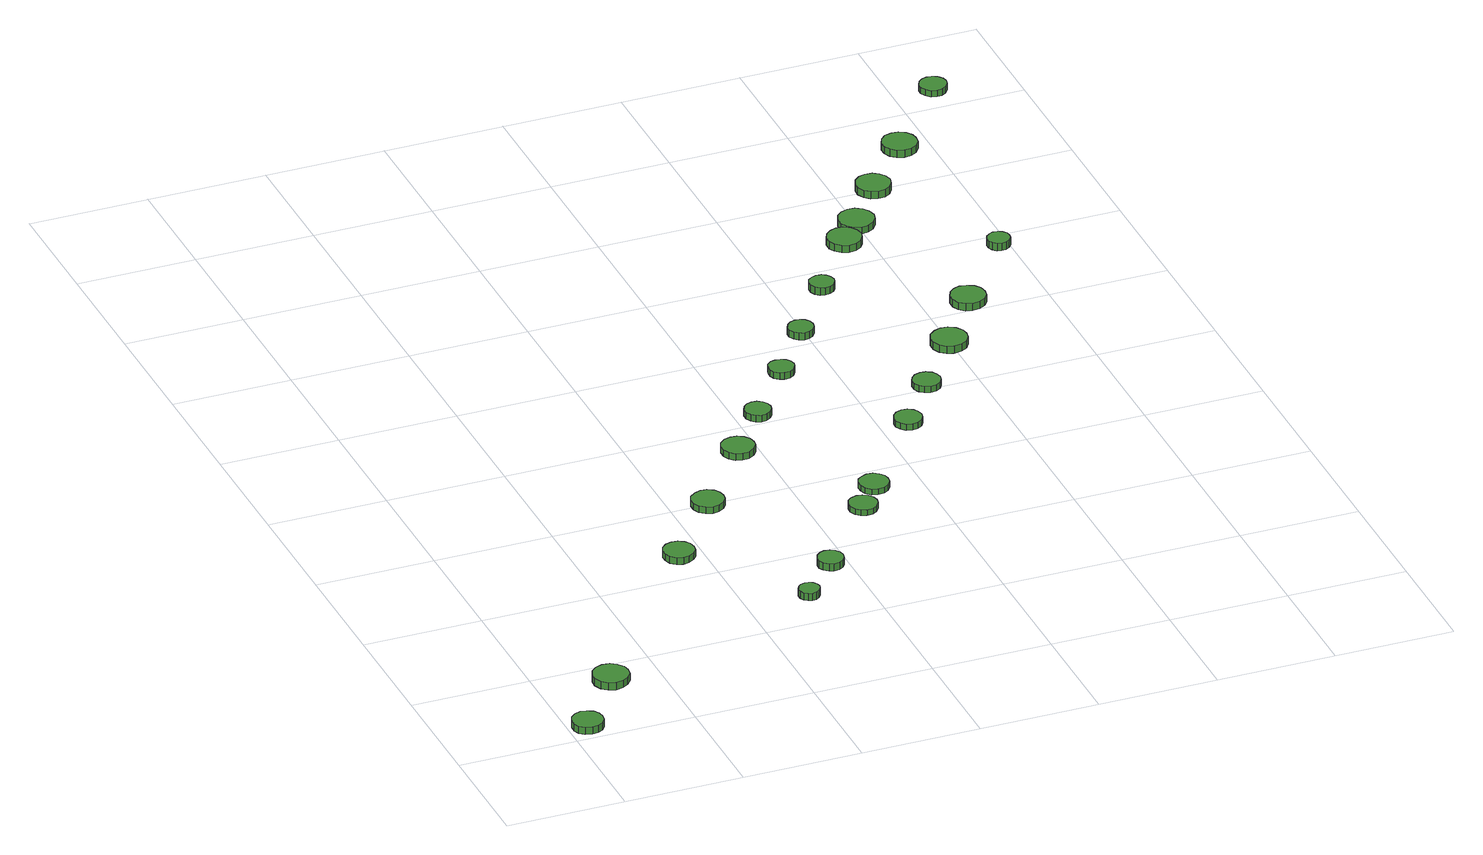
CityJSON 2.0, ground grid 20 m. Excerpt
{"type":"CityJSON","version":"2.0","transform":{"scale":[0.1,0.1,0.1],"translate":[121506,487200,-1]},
"CityObjects":{
"tree1":{"type":"SolitaryVegetationObject","attributes":{"function":"something"},"geometry":[{"type":"MultiSurface","lod":"1","boundaries":[[[0,1,2,3,4,5,6,7,8,9,10,11,12,13,14]],[[15,16,17,18,19,20,21,22,23,24,25,26,27,28,29]],[[0,29,28,1]],[[1,28,27,2]],[[2,27,26,3]],[[3,26,25,4]],[[4,25,24,5]],[[5,24,23,6]],[[6,23,22,7]],[[7,22,21,8]],[[8,21,20,9]],[[9,20,19,10]],[[10,19,18,11]],[[11,18,17,12]],[[12,17,16,13]],[[13,16,15,14]],[[14,15,29,0]]]}]},
"tree2":{"type":"SolitaryVegetationObject","attributes":{"function":"something"},"geometry":[{"type":"MultiSurface","lod":"1","boundaries":[[[30,31,32,33,34,35,36,37,38,39,40,41,42,43,44]],[[45,46,47,48,49,50,51,52,53,54,55,56,57,58,59]],[[30,59,58,31]],[[31,58,57,32]],[[32,57,56,33]],[[33,56,55,34]],[[34,55,54,35]],[[35,54,53,36]],[[36,53,52,37]],[[37,52,51,38]],[[38,51,50,39]],[[39,50,49,40]],[[40,49,48,41]],[[41,48,47,42]],[[42,47,46,43]],[[43,46,45,44]],[[44,45,59,30]]]}]},
"tree3":{"type":"SolitaryVegetationObject","attributes":{"function":"something"},"geometry":[{"type":"MultiSurface","lod":"1","boundaries":[[[60,61,62,63,64,65,66,67,68,69,70,71,72,73,74]],[[75,76,77,78,79,80,81,82,83,84,85,86,87,88,89]],[[60,89,88,61]],[[61,88,87,62]],[[62,87,86,63]],[[63,86,85,64]],[[64,85,84,65]],[[65,84,83,66]],[[66,83,82,67]],[[67,82,81,68]],[[68,81,80,69]],[[69,80,79,70]],[[70,79,78,71]],[[71,78,77,72]],[[72,77,76,73]],[[73,76,75,74]],[[74,75,89,60]]]}]},
"tree4":{"type":"SolitaryVegetationObject","attributes":{"function":"something"},"geometry":[{"type":"MultiSurface","lod":"1","boundaries":[[[90,91,92,93,94,95,96,97,98,99,100,101,102,103,104]],[[105,106,107,108,109,110,111,112,113,114,115,116,117,118,119]],[[90,119,118,91]],[[91,118,117,92]],[[92,117,116,93]],[[93,116,115,94]],[[94,115,114,95]],[[95,114,113,96]],[[96,113,112,97]],[[97,112,111,98]],[[98,111,110,99]],[[99,110,109,100]],[[100,109,108,101]],[[101,108,107,102]],[[102,107,106,103]],[[103,106,105,104]],[[104,105,119,90]]]}]},
"tree5":{"type":"SolitaryVegetationObject","attributes":{"function":"something"},"geometry":[{"type":"MultiSurface","lod":"1","boundaries":[[[120,121,122,123,124,125,126,127,128,129,130,131,132,133,134]],[[135,136,137,138,139,140,141,142,143,144,145,146,147,148,149]],[[120,149,148,121]],[[121,148,147,122]],[[122,147,146,123]],[[123,146,145,124]],[[124,145,144,125]],[[125,144,143,126]],[[126,143,142,127]],[[127,142,141,128]],[[128,141,140,129]],[[129,140,139,130]],[[130,139,138,131]],[[131,138,137,132]],[[132,137,136,133]],[[133,136,135,134]],[[134,135,149,120]]]}]},
"tree6":{"type":"SolitaryVegetationObject","attributes":{"function":"something"},"geometry":[{"type":"MultiSurface","lod":"1","boundaries":[[[150,151,152,153,154,155,156,157,158,159,160,161,162,163,164]],[[165,166,167,168,169,170,171,172,173,174,175,176,177,178,179]],[[150,179,178,151]],[[151,178,177,152]],[[152,177,176,153]],[[153,176,175,154]],[[154,175,174,155]],[[155,174,173,156]],[[156,173,172,157]],[[157,172,171,158]],[[158,171,170,159]],[[159,170,169,160]],[[160,169,168,161]],[[161,168,167,162]],[[162,167,166,163]],[[163,166,165,164]],[[164,165,179,150]]]}]},
"tree7":{"type":"SolitaryVegetationObject","attributes":{"function":"something"},"geometry":[{"type":"MultiSurface","lod":"1","boundaries":[[[180,181,182,183,184,185,186,187,188,189,190,191,192,193,194]],[[195,196,197,198,199,200,201,202,203,204,205,206,207,208,209]],[[180,209,208,181]],[[181,208,207,182]],[[182,207,206,183]],[[183,206,205,184]],[[184,205,204,185]],[[185,204,203,186]],[[186,203,202,187]],[[187,202,201,188]],[[188,201,200,189]],[[189,200,199,190]],[[190,199,198,191]],[[191,198,197,192]],[[192,197,196,193]],[[193,196,195,194]],[[194,195,209,180]]]}]},
"tree8":{"type":"SolitaryVegetationObject","attributes":{"function":"something"},"geometry":[{"type":"MultiSurface","lod":"1","boundaries":[[[210,211,212,213,214,215,216,217,218,219,220,221,222,223,224]],[[225,226,227,228,229,230,231,232,233,234,235,236,237,238,239]],[[210,239,238,211]],[[211,238,237,212]],[[212,237,236,213]],[[213,236,235,214]],[[214,235,234,215]],[[215,234,233,216]],[[216,233,232,217]],[[217,232,231,218]],[[218,231,230,219]],[[219,230,229,220]],[[220,229,228,221]],[[221,228,227,222]],[[222,227,226,223]],[[223,226,225,224]],[[224,225,239,210]]]}]},
"tree9":{"type":"SolitaryVegetationObject","attributes":{"function":"something"},"geometry":[{"type":"MultiSurface","lod":"1","boundaries":[[[240,241,242,243,244,245,246,247,248,249,250,251,252,253,254]],[[255,256,257,258,259,260,261,262,263,264,265,266,267,268,269]],[[240,269,268,241]],[[241,268,267,242]],[[242,267,266,243]],[[243,266,265,244]],[[244,265,264,245]],[[245,264,263,246]],[[246,263,262,247]],[[247,262,261,248]],[[248,261,260,249]],[[249,260,259,250]],[[250,259,258,251]],[[251,258,257,252]],[[252,257,256,253]],[[253,256,255,254]],[[254,255,269,240]]]}]},
"tree10":{"type":"SolitaryVegetationObject","attributes":{"function":"something"},"geometry":[{"type":"MultiSurface","lod":"1","boundaries":[[[270,271,272,273,274,275,276,277,278,279,280,281,282,283,284]],[[285,286,287,288,289,290,291,292,293,294,295,296,297,298,299]],[[270,299,298,271]],[[271,298,297,272]],[[272,297,296,273]],[[273,296,295,274]],[[274,295,294,275]],[[275,294,293,276]],[[276,293,292,277]],[[277,292,291,278]],[[278,291,290,279]],[[279,290,289,280]],[[280,289,288,281]],[[281,288,287,282]],[[282,287,286,283]],[[283,286,285,284]],[[284,285,299,270]]]}]},
"tree11":{"type":"SolitaryVegetationObject","attributes":{"function":"something"},"geometry":[{"type":"MultiSurface","lod":"1","boundaries":[[[300,301,302,303,304,305,306,307,308,309,310,311,312,313,314]],[[315,316,317,318,319,320,321,322,323,324,325,326,327,328,329]],[[300,329,328,301]],[[301,328,327,302]],[[302,327,326,303]],[[303,326,325,304]],[[304,325,324,305]],[[305,324,323,306]],[[306,323,322,307]],[[307,322,321,308]],[[308,321,320,309]],[[309,320,319,310]],[[310,319,318,311]],[[311,318,317,312]],[[312,317,316,313]],[[313,316,315,314]],[[314,315,329,300]]]}]},
"tree12":{"type":"SolitaryVegetationObject","attributes":{"function":"something"},"geometry":[{"type":"MultiSurface","lod":"1","boundaries":[[[330,331,332,333,334,335,336,337,338,339,340,341,342,343,344]],[[345,346,347,348,349,350,351,352,353,354,355,356,357,358,359]],[[330,359,358,331]],[[331,358,357,332]],[[332,357,356,333]],[[333,356,355,334]],[[334,355,354,335]],[[335,354,353,336]],[[336,353,352,337]],[[337,352,351,338]],[[338,351,350,339]],[[339,350,349,340]],[[340,349,348,341]],[[341,348,347,342]],[[342,347,346,343]],[[343,346,345,344]],[[344,345,359,330]]]}]},
"tree13":{"type":"SolitaryVegetationObject","attributes":{"function":"something"},"geometry":[{"type":"MultiSurface","lod":"1","boundaries":[[[360,361,362,363,364,365,366,367,368,369,370,371,372,373,374]],[[375,376,377,378,379,380,381,382,383,384,385,386,387,388,389]],[[360,389,388,361]],[[361,388,387,362]],[[362,387,386,363]],[[363,386,385,364]],[[364,385,384,365]],[[365,384,383,366]],[[366,383,382,367]],[[367,382,381,368]],[[368,381,380,369]],[[369,380,379,370]],[[370,379,378,371]],[[371,378,377,372]],[[372,377,376,373]],[[373,376,375,374]],[[374,375,389,360]]]}]},
"tree14":{"type":"SolitaryVegetationObject","attributes":{"function":"something"},"geometry":[{"type":"MultiSurface","lod":"1","boundaries":[[[390,391,392,393,394,395,396,397,398,399,400,401,402,403,404]],[[405,406,407,408,409,410,411,412,413,414,415,416,417,418,419]],[[390,419,418,391]],[[391,418,417,392]],[[392,417,416,393]],[[393,416,415,394]],[[394,415,414,395]],[[395,414,413,396]],[[396,413,412,397]],[[397,412,411,398]],[[398,411,410,399]],[[399,410,409,400]],[[400,409,408,401]],[[401,408,407,402]],[[402,407,406,403]],[[403,406,405,404]],[[404,405,419,390]]]}]},
"tree15":{"type":"SolitaryVegetationObject","attributes":{"function":"something"},"geometry":[{"type":"MultiSurface","lod":"1","boundaries":[[[420,421,422,423,424,425,426,427,428,429,430,431,432,433,434]],[[435,436,437,438,439,440,441,442,443,444,445,446,447,448,449]],[[420,449,448,421]],[[421,448,447,422]],[[422,447,446,423]],[[423,446,445,424]],[[424,445,444,425]],[[425,444,443,426]],[[426,443,442,427]],[[427,442,441,428]],[[428,441,440,429]],[[429,440,439,430]],[[430,439,438,431]],[[431,438,437,432]],[[432,437,436,433]],[[433,436,435,434]],[[434,435,449,420]]]}]},
"tree16":{"type":"SolitaryVegetationObject","attributes":{"function":"something"},"geometry":[{"type":"MultiSurface","lod":"1","boundaries":[[[450,451,452,453,454,455,456,457,458,459,460,461,462,463,464]],[[465,466,467,468,469,470,471,472,473,474,475,476,477,478,479]],[[450,479,478,451]],[[451,478,477,452]],[[452,477,476,453]],[[453,476,475,454]],[[454,475,474,455]],[[455,474,473,456]],[[456,473,472,457]],[[457,472,471,458]],[[458,471,470,459]],[[459,470,469,460]],[[460,469,468,461]],[[461,468,467,462]],[[462,467,466,463]],[[463,466,465,464]],[[464,465,479,450]]]}]},
"tree17":{"type":"SolitaryVegetationObject","attributes":{"function":"something"},"geometry":[{"type":"MultiSurface","lod":"1","boundaries":[[[480,481,482,483,484,485,486,487,488,489,490,491,492,493,494]],[[495,496,497,498,499,500,501,502,503,504,505,506,507,508,509]],[[480,509,508,481]],[[481,508,507,482]],[[482,507,506,483]],[[483,506,505,484]],[[484,505,504,485]],[[485,504,503,486]],[[486,503,502,487]],[[487,502,501,488]],[[488,501,500,489]],[[489,500,499,490]],[[490,499,498,491]],[[491,498,497,492]],[[492,497,496,493]],[[493,496,495,494]],[[494,495,509,480]]]}]},
"tree18":{"type":"SolitaryVegetationObject","attributes":{"function":"something"},"geometry":[{"type":"MultiSurface","lod":"1","boundaries":[[[510,511,512,513,514,515,516,517,518,519,520,521,522,523,524]],[[525,526,527,528,529,530,531,532,533,534,535,536,537,538,539]],[[510,539,538,511]],[[511,538,537,512]],[[512,537,536,513]],[[513,536,535,514]],[[514,535,534,515]],[[515,534,533,516]],[[516,533,532,517]],[[517,532,531,518]],[[518,531,530,519]],[[519,530,529,520]],[[520,529,528,521]],[[521,528,527,522]],[[522,527,526,523]],[[523,526,525,524]],[[524,525,539,510]]]}]},
"tree19":{"type":"SolitaryVegetationObject","attributes":{"function":"something"},"geometry":[{"type":"MultiSurface","lod":"1","boundaries":[[[540,541,542,543,544,545,546,547,548,549,550,551,552,553,554]],[[555,556,557,558,559,560,561,562,563,564,565,566,567,568,569]],[[540,569,568,541]],[[541,568,567,542]],[[542,567,566,543]],[[543,566,565,544]],[[544,565,564,545]],[[545,564,563,546]],[[546,563,562,547]],[[547,562,561,548]],[[548,561,560,549]],[[549,560,559,550]],[[550,559,558,551]],[[551,558,557,552]],[[552,557,556,553]],[[553,556,555,554]],[[554,555,569,540]]]}]},
"tree20":{"type":"SolitaryVegetationObject","attributes":{"function":"something"},"geometry":[{"type":"MultiSurface","lod":"1","boundaries":[[[570,571,572,573,574,575,576,577,578,579,580,581,582,583,584]],[[585,586,587,588,589,590,591,592,593,594,595,596,597,598,599]],[[570,599,598,571]],[[571,598,597,572]],[[572,597,596,573]],[[573,596,595,574]],[[574,595,594,575]],[[575,594,593,576]],[[576,593,592,577]],[[577,592,591,578]],[[578,591,590,579]],[[579,590,589,580]],[[580,589,588,581]],[[581,588,587,582]],[[582,587,586,583]],[[583,586,585,584]],[[584,585,599,570]]]}]},
"tree21":{"type":"SolitaryVegetationObject","attributes":{"function":"something"},"geometry":[{"type":"MultiSurface","lod":"1","boundaries":[[[600,601,602,603,604,605,606,607,608,609,610,611,612,613,614]],[[615,616,617,618,619,620,621,622,623,624,625,626,627,628,629]],[[600,629,628,601]],[[601,628,627,602]],[[602,627,626,603]],[[603,626,625,604]],[[604,625,624,605]],[[605,624,623,606]],[[606,623,622,607]],[[607,622,621,608]],[[608,621,620,609]],[[609,620,619,610]],[[610,619,618,611]],[[611,618,617,612]],[[612,617,616,613]],[[613,616,615,614]],[[614,615,629,600]]]}]},
"tree22":{"type":"SolitaryVegetationObject","attributes":{"function":"something"},"geometry":[{"type":"MultiSurface","lod":"1","boundaries":[[[630,631,632,633,634,635,636,637,638,639,640,641,642,643,644]],[[645,646,647,648,649,650,651,652,653,654,655,656,657,658,659]],[[630,659,658,631]],[[631,658,657,632]],[[632,657,656,633]],[[633,656,655,634]],[[634,655,654,635]],[[635,654,653,636]],[[636,653,652,637]],[[637,652,651,638]],[[638,651,650,639]],[[639,650,649,640]],[[640,649,648,641]],[[641,648,647,642]],[[642,647,646,643]],[[643,646,645,644]],[[644,645,659,630]]]}]},
"tree23":{"type":"SolitaryVegetationObject","attributes":{"function":"something"},"geometry":[{"type":"MultiSurface","lod":"1","boundaries":[[[660,661,662,663,664,665,666,667,668,669,670,671,672,673,674]],[[675,676,677,678,679,680,681,682,683,684,685,686,687,688,689]],[[660,689,688,661]],[[661,688,687,662]],[[662,687,686,663]],[[663,686,685,664]],[[664,685,684,665]],[[665,684,683,666]],[[666,683,682,667]],[[667,682,681,668]],[[668,681,680,669]],[[669,680,679,670]],[[670,679,678,671]],[[671,678,677,672]],[[672,677,676,673]],[[673,676,675,674]],[[674,675,689,660]]]}]}
},
"vertices":[
[58,36,20],[56,46,20],[50,55,20],[40,60,20],[30,62,20],[19,58,20],[11,51,20],[7,41,20],[7,30,20],[11,20,20],[19,13,20],[30,10,20],[40,11,20],[50,16,20],[56,25,20],[56,25,7],[50,16,7],[40,11,7],[30,10,7],[19,13,7],[11,20,7],[7,30,7],[7,41,7],[11,51,7],[19,58,7],[30,62,7],[40,60,7],[50,55,7],[56,46,7],[58,36,7],
[145,145,25],[143,157,25],[135,167,25],[125,174,25],[112,175,25],[100,171,25],[91,163,25],[86,151,25],[86,139,25],[91,127,25],[100,119,25],[112,115,25],[125,117,25],[135,123,25],[143,133,25],[143,133,12],[135,123,12],[125,117,12],[112,115,12],[100,119,12],[91,127,12],[86,139,12],[86,151,12],[91,163,12],[100,171,12],[112,175,12],[125,174,12],[135,167,12],[143,157,12],[145,145,12],
[385,465,21],[383,476,21],[377,484,21],[367,490,21],[357,491,21],[346,488,21],[338,480,21],[334,470,21],[334,460,21],[338,450,21],[346,442,21],[357,439,21],[367,440,21],[377,446,21],[383,454,21],[383,454,9],[377,446,9],[367,440,9],[357,439,9],[346,442,9],[338,450,9],[334,460,9],[334,470,9],[338,480,9],[346,488,9],[357,491,9],[367,490,9],[377,484,9],[383,476,9],[385,465,9],
[520,273,25],[518,280,25],[514,286,25],[508,289,25],[501,290,25],[494,288,25],[488,283,25],[485,276,25],[485,269,25],[488,262,25],[494,258,25],[501,255,25],[508,256,25],[514,260,25],[518,266,25],[518,266,12],[514,260,12],[508,256,12],[501,255,12],[494,258,12],[488,262,12],[485,269,12],[485,276,12],[488,283,12],[494,288,12],[501,290,12],[508,289,12],[514,286,12],[518,280,12],[520,273,12],
[489,599,18],[487,610,18],[481,619,18],[471,625,18],[460,626,18],[449,622,18],[440,615,18],[436,605,18],[436,593,18],[440,583,18],[449,576,18],[460,572,18],[471,573,18],[481,579,18],[487,588,18],[487,588,6],[481,579,6],[471,573,6],[460,572,6],[449,576,6],[440,583,6],[436,593,6],[436,605,6],[440,615,6],[449,622,6],[460,626,6],[471,625,6],[481,619,6],[487,610,6],[489,599,6],
[594,358,19],[592,367,19],[587,374,19],[579,379,19],[570,380,19],[562,377,19],[555,371,19],[551,362,19],[551,353,19],[555,345,19],[562,339,19],[570,336,19],[579,337,19],[587,342,19],[592,349,19],[592,349,6],[587,342,6],[579,337,6],[570,336,6],[562,339,6],[555,345,6],[551,353,6],[551,362,6],[555,371,6],[562,377,6],[570,380,6],[579,379,6],[587,374,6],[592,367,6],[594,358,6],
[595,734,18],[593,745,18],[586,754,18],[576,760,18],[565,761,18],[554,758,18],[545,750,18],[541,740,18],[541,728,18],[545,718,18],[554,710,18],[565,707,18],[576,708,18],[586,714,18],[593,723,18],[593,723,6],[586,714,6],[576,708,6],[565,707,6],[554,710,6],[545,718,6],[541,728,6],[541,740,6],[545,750,6],[554,758,6],[565,761,6],[576,760,6],[586,754,6],[593,745,6],[595,734,6],
[708,500,16],[706,509,16],[700,517,16],[692,522,16],[682,523,16],[672,520,16],[665,514,16],[661,505,16],[661,495,16],[665,485,16],[672,479,16],[682,476,16],[692,477,16],[700,482,16],[706,490,16],[706,490,6],[700,482,6],[692,477,6],[682,476,6],[672,479,6],[665,485,6],[661,495,6],[661,505,6],[665,514,6],[672,520,6],[682,523,6],[692,522,6],[700,517,6],[706,509,6],[708,500,6],
[660,827,18],[658,836,18],[653,843,18],[645,848,18],[636,849,18],[627,846,18],[621,840,18],[617,832,18],[617,822,18],[621,814,18],[627,808,18],[636,805,18],[645,806,18],[653,811,18],[658,818,18],[658,818,6],[653,811,6],[645,806,6],[636,805,6],[627,808,6],[621,814,6],[617,822,6],[617,832,6],[621,840,6],[627,846,6],[636,849,6],[645,848,6],[653,843,6],[658,836,6],[660,827,6],
[749,554,16],[747,564,16],[741,572,16],[732,578,16],[722,579,16],[712,575,16],[704,569,16],[700,559,16],[700,549,16],[704,539,16],[712,532,16],[722,529,16],[732,530,16],[741,535,16],[747,544,16],[747,544,6],[741,535,6],[732,530,6],[722,529,6],[712,532,6],[704,539,6],[700,549,6],[700,559,6],[704,569,6],[712,575,6],[722,579,6],[732,578,6],[741,572,6],[747,564,6],[749,554,6],
[743,934,18],[741,943,18],[736,950,18],[728,954,18],[719,955,18],[711,953,18],[704,947,18],[701,939,18],[701,930,18],[704,922,18],[711,916,18],[719,913,18],[728,914,18],[736,919,18],[741,926,18],[741,926,6],[736,919,6],[728,914,6],[719,913,6],[711,916,6],[704,922,6],[701,930,6],[701,939,6],[704,947,6],[711,953,6],[719,955,6],[728,954,6],[736,950,6],[741,943,6],[743,934,6],
[871,717,17],[869,726,17],[864,734,17],[855,739,17],[846,740,17],[836,737,17],[829,730,17],[825,721,17],[825,712,17],[829,703,17],[836,696,17],[846,693,17],[855,694,17],[864,699,17],[869,707,17],[869,707,6],[864,699,6],[855,694,6],[846,693,6],[836,696,6],[829,703,6],[825,712,6],[825,721,6],[829,730,6],[836,737,6],[846,740,6],[855,739,6],[864,734,6],[869,726,6],[871,717,6],
[816,1035,19],[814,1044,19],[809,1051,19],[801,1055,19],[793,1056,19],[784,1053,19],[778,1047,19],[774,1039,19],[774,1031,19],[778,1023,19],[784,1017,19],[793,1014,19],[801,1015,19],[809,1019,19],[814,1027,19],[814,1027,6],[809,1019,6],[801,1015,6],[793,1014,6],[784,1017,6],[778,1023,6],[774,1031,6],[774,1039,6],[778,1047,6],[784,1053,6],[793,1056,6],[801,1055,6],[809,1051,6],[814,1044,6],[816,1035,6],
[941,813,17],[939,822,17],[934,830,17],[925,835,17],[916,836,17],[906,833,17],[899,827,17],[895,818,17],[895,808,17],[899,799,17],[906,793,17],[916,790,17],[925,791,17],[934,796,17],[939,803,17],[939,803,6],[934,796,6],[925,791,6],[916,790,6],[906,793,6],[899,799,6],[895,808,6],[895,818,6],[899,827,6],[906,833,6],[916,836,6],[925,835,6],[934,830,6],[939,822,6],[941,813,6],
[894,1141,25],[892,1150,25],[887,1157,25],[880,1161,25],[871,1162,25],[863,1159,25],[856,1154,25],[853,1146,25],[853,1137,25],[856,1129,25],[863,1123,25],[871,1121,25],[880,1122,25],[887,1126,25],[892,1133,25],[892,1133,12],[887,1126,12],[880,1122,12],[871,1121,12],[863,1123,12],[856,1129,12],[853,1137,12],[853,1146,12],[856,1154,12],[863,1159,12],[871,1162,12],[880,1161,12],[887,1157,12],[892,1150,12],[894,1141,12],
[1028,918,19],[1026,930,19],[1019,940,19],[1008,947,19],[995,948,19],[984,944,19],[974,936,19],[969,924,19],[969,912,19],[974,900,19],[984,892,19],[995,888,19],[1008,890,19],[1019,896,19],[1026,906,19],[1026,906,6],[1019,896,6],[1008,890,6],[995,888,6],[984,892,6],[974,900,6],[969,912,6],[969,924,6],[974,936,6],[984,944,6],[995,948,6],[1008,947,6],[1019,940,6],[1026,930,6],[1028,918,6],
[986,1255,26],[983,1267,26],[976,1277,26],[966,1283,26],[954,1284,26],[943,1280,26],[934,1272,26],[929,1261,26],[929,1249,26],[934,1239,26],[943,1231,26],[954,1227,26],[966,1228,26],[976,1234,26],[983,1244,26],[983,1244,13],[976,1234,13],[966,1228,13],[954,1227,13],[943,1231,13],[934,1239,13],[929,1249,13],[929,1261,13],[934,1272,13],[943,1280,13],[954,1284,13],[966,1283,13],[976,1277,13],[983,1267,13],[986,1255,13],
[1100,1020,24],[1098,1032,24],[1091,1041,24],[1080,1047,24],[1068,1049,24],[1057,1045,24],[1048,1037,24],[1043,1026,24],[1043,1014,24],[1048,1003,24],[1057,995,24],[1068,991,24],[1080,993,24],[1091,999,24],[1098,1008,24],[1098,1008,11],[1091,999,11],[1080,993,11],[1068,991,11],[1057,995,11],[1048,1003,11],[1043,1014,11],[1043,1026,11],[1048,1037,11],[1057,1045,11],[1068,1049,11],[1080,1047,11],[1091,1041,11],[1098,1032,11],[1100,1020,11],
[1027,1304,24],[1024,1316,24],[1017,1326,24],[1006,1333,24],[994,1334,24],[982,1330,24],[973,1322,24],[968,1310,24],[968,1298,24],[973,1287,24],[982,1278,24],[994,1274,24],[1006,1276,24],[1017,1282,24],[1024,1292,24],[1024,1292,12],[1017,1282,12],[1006,1276,12],[994,1274,12],[982,1278,12],[973,1287,12],[968,1298,12],[968,1310,12],[973,1322,12],[982,1330,12],[994,1334,12],[1006,1333,12],[1017,1326,12],[1024,1316,12],[1027,1304,12],
[1094,1402,20],[1091,1413,20],[1084,1423,20],[1074,1429,20],[1062,1430,20],[1051,1427,20],[1042,1419,20],[1037,1408,20],[1037,1396,20],[1042,1385,20],[1051,1377,20],[1062,1373,20],[1074,1374,20],[1084,1380,20],[1091,1390,20],[1091,1390,7],[1084,1380,7],[1074,1374,7],[1062,1373,7],[1051,1377,7],[1042,1385,7],[1037,1396,7],[1037,1408,7],[1042,1419,7],[1051,1427,7],[1062,1430,7],[1074,1429,7],[1084,1423,7],[1091,1413,7],[1094,1402,7],
[1200,1165,24],[1199,1173,24],[1194,1179,24],[1187,1183,24],[1179,1184,24],[1172,1181,24],[1166,1176,24],[1163,1169,24],[1163,1161,24],[1166,1154,24],[1172,1148,24],[1179,1146,24],[1187,1147,24],[1194,1151,24],[1199,1157,24],[1199,1157,11],[1194,1151,11],[1187,1147,11],[1179,1146,11],[1172,1148,11],[1166,1154,11],[1163,1161,11],[1163,1169,11],[1166,1176,11],[1172,1181,11],[1179,1184,11],[1187,1183,11],[1194,1179,11],[1199,1173,11],[1200,1165,11],
[1180,1506,19],[1178,1517,19],[1171,1527,19],[1160,1533,19],[1149,1534,19],[1137,1531,19],[1128,1523,19],[1123,1512,19],[1123,1500,19],[1128,1489,19],[1137,1481,19],[1149,1477,19],[1160,1478,19],[1171,1484,19],[1178,1494,19],[1178,1494,6],[1171,1484,6],[1160,1478,6],[1149,1477,6],[1137,1481,6],[1128,1489,6],[1123,1500,6],[1123,1512,6],[1128,1523,6],[1137,1531,6],[1149,1534,6],[1160,1533,6],[1171,1527,6],[1178,1517,6],[1180,1506,6],
[1290,1653,18],[1288,1662,18],[1282,1670,18],[1274,1674,18],[1265,1675,18],[1256,1672,18],[1249,1666,18],[1245,1657,18],[1245,1648,18],[1249,1640,18],[1256,1633,18],[1265,1630,18],[1274,1631,18],[1282,1636,18],[1288,1644,18],[1288,1644,7],[1282,1636,7],[1274,1631,7],[1265,1630,7],[1256,1633,7],[1249,1640,7],[1245,1648,7],[1245,1657,7],[1249,1666,7],[1256,1672,7],[1265,1675,7],[1274,1674,7],[1282,1670,7],[1288,1662,7],[1290,1653,7]
]}
